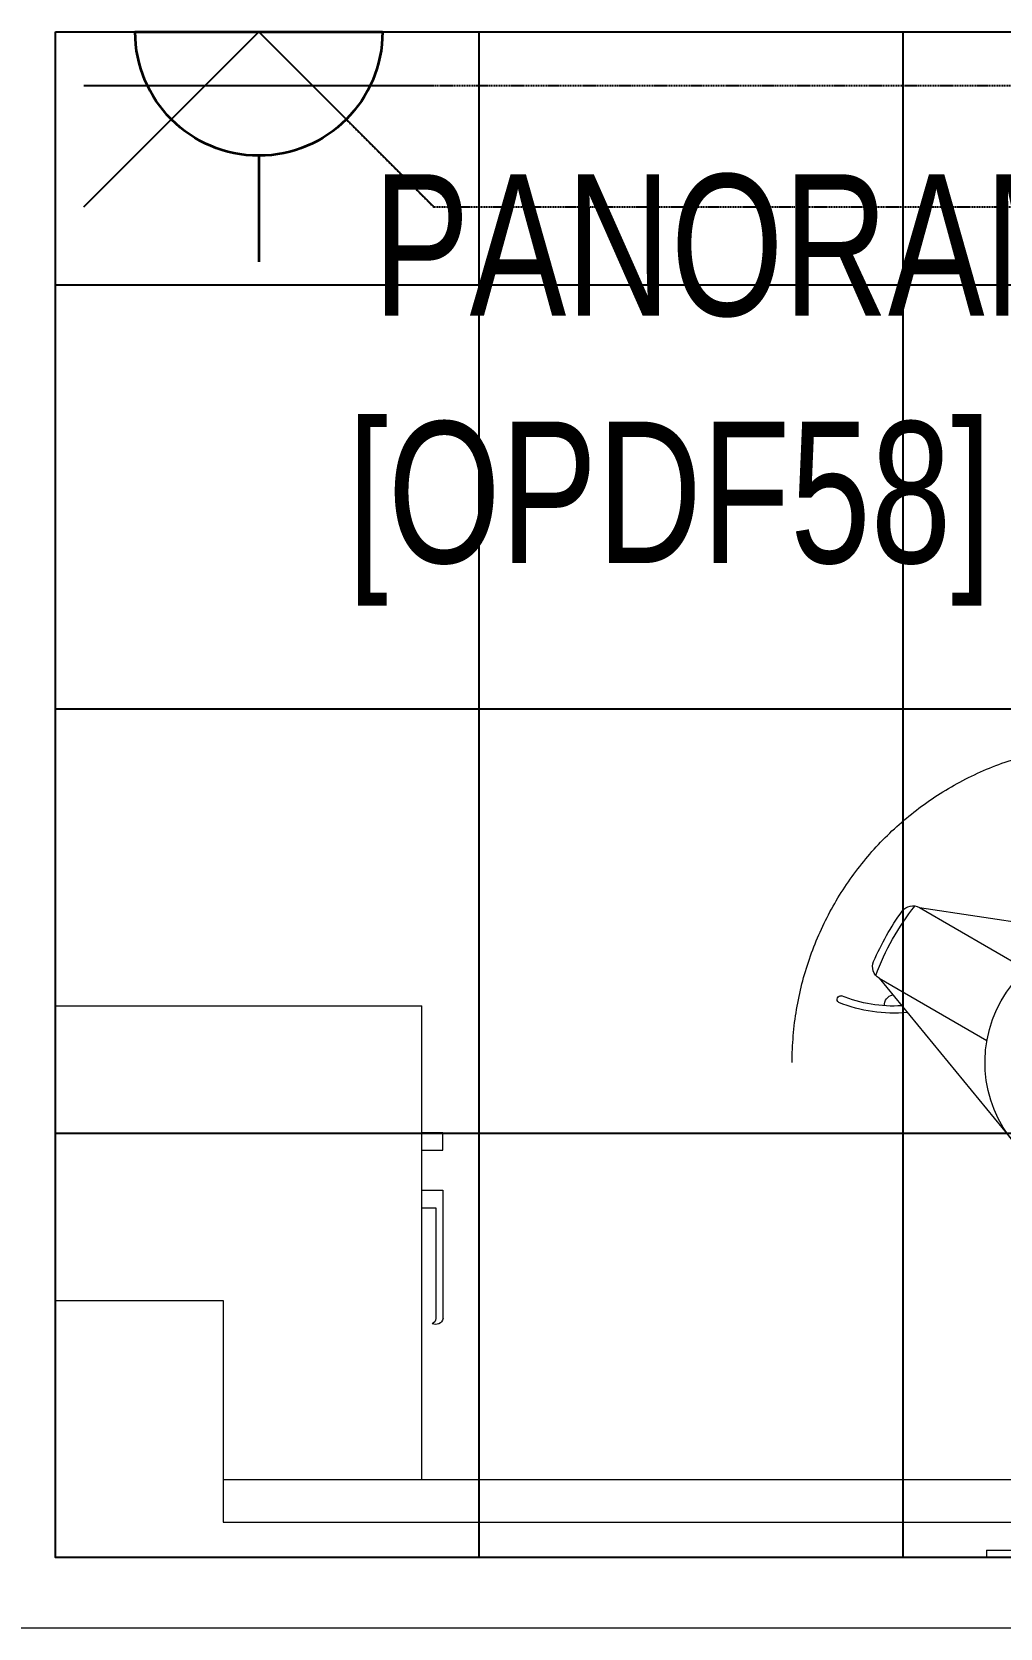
# Model space of a CAD drawing. Extents: x -12260 to 57327, y -29287 to 19916.
# Drawn here: x 19182 to 20553, y -910 to 1348 of the extents above; entities that cross this region are included whole.
import ezdxf
from ezdxf.enums import TextEntityAlignment as Align

# ---------------------------------------------------------------- set-up
doc = ezdxf.new("R2010")
doc.units = 0
doc.header["$LTSCALE"] = 0.25
for name, pattern in [('01-First Floor-FUR$0$HIDDEN', [9.525, 6.35, -3.175]), ('DASHDOT', [25.4, 12.7, -6.35, 0, -6.35]), ('HIDDEN', [9.525, 6.35, -3.175])]:
    doc.linetypes.add(name, pattern=pattern)
for name, color, linetype, lineweight in [('01-First Floor-FUR$0$72_EGR_BASE_TEXT', 252, 'Continuous', 5), ('01-First Floor-FUR$0$LOADING', 253, 'Continuous', 5), ('01-First Floor-FUR$0$Walls', 251, 'Continuous', 5), ('E-LITE-CLNG-CNDT', 6, 'DASHDOT', 35), ('E-LITE-EXIT-NUMB', 6, 'Continuous', 25), ('E-POWR-FLOR-CNDT', 6, 'HIDDEN', 25), ('E-POWR-WALL', 4, 'Continuous', 35)]:
    doc.layers.add(name, color=color, linetype=linetype, lineweight=lineweight)
doc.layers.add('01-First Floor-FUR$0$FALSE CEILING', color=251, linetype='Continuous')
doc.styles.add('01-First Floor-FUR$0$X3G_ENTITY_9EC9', font='swisscl.ttf', dxfattribs={"height": 0.2})
doc.styles.add('01-First Floor-FUR$0$X3G_ENTITY_9F38', font='swisscl.ttf', dxfattribs={"height": 0.2})
doc.styles.add('DC_SIMPLEX', font='SIMPLEX.shx', dxfattribs={"width": 0.7})

# ---------------------------------------------------------------- blocks, each defined once
blk = doc.blocks.new('01-First Floor-FUR$0$DE13269-P')
for p, q in [((0.5026, 0.05), (0.5743, 0.05)), ((0.5026, 0.04), (0.5026, 0.05)), ((0.5026, 0.04), (0.5743, 0.04)), ((-0.5776, -0.3135), (-0.5776, 0)), ((-0.5776, 0), (0.5776, 0)), ((-0.5776, -0.06), (0.5552, -0.06)), ((-0.2966, -0.06), (-0.2966, -0.73)), ((-0.2766, -0.4445), (-0.2766, -0.288)), ((-0.2666, -0.4695), (-0.2666, -0.288)), ((-0.8154, -0.3135), (-0.5776, -0.3135)), ((-0.8154, -0.3135), (-0.8154, -0.73)), ((-0.2966, -0.4445), (-0.2766, -0.4445)), ((-0.2966, -0.4695), (-0.2666, -0.4695)), ((-0.2966, -0.5258), (-0.2666, -0.5258)), ((-0.2666, -0.5258), (-0.2666, -0.5508)), ((0.3508, -0.7691), (0.546, -0.5317)), ((-0.2966, -0.5508), (-0.2666, -0.5508)), ((0.3508, -0.7691), (0.5034, -0.6811)), ((-0.8154, -0.73), (-0.2966, -0.73)), ((0.4079, -0.8691), (0.5594, -0.7817)), ((0.4079, -0.8691), (0.7115, -0.8237))]:
    blk.add_line(p, q)
for centre, radius, start, end in [((-0.2773, -0.2927), 0.0132, 69.2226, 110.7774), ((-0.2849, -0.2881), 0.00829, 0.351, 70.0784), ((-0.276, -0.2892), 0.00952, 7.0004, 69.2226), ((0.6776, -0.65), 0.177, 120.5623, 59.4377), ((0.371, -0.9245), 0.2047, 84.5, 112.1634), ((0.2963, -0.7393), 0.00504, 119.3976, 284.9292), ((0.371, -0.9245), 0.1947, 86.5024, 112.1634), ((0.3723, -0.7317), 0.014, 173.615, 261.1404), ((0.3602, -0.7854), 0.0188, 120, 203.0996), ((0.6776, -0.65), 0.3538, 200.3778, 218.7304), ((0.6776, -0.65), 0.3638, 203.0996, 216.0086), ((0.3985, -0.8529), 0.0188, 216.0086, 300)]:
    blk.add_arc(centre, radius, start, end)
at = {"color": 1, "linetype": '01-First Floor-FUR$0$HIDDEN'}
blk.add_arc((0.6776, -0.65), 0.45, 180, 44.8142, dxfattribs=at)
blk = doc.blocks.new('01-First Floor-FUR$0$D.131.54.60')
at = {"layer": '01-First Floor-FUR$0$LOADING', "xscale": -1000, "yscale": 1000, "zscale": 1000, "rotation": 270}
blk.add_blockref('01-First Floor-FUR$0$DE13269-P', (11800.9, 3000.6), dxfattribs=at)
blk = doc.blocks.new('01-First Floor-FUR')
at = {"layer": '01-First Floor-FUR$0$FALSE CEILING', "linetype": 'Continuous'}
for p, q in [((19815.6, -810), (19815.6, 1347.6)), ((20415.6, -810), (20415.6, 1347.6)), ((19215.6, 990), (23215.6, 990)), ((19215.6, 390), (23215.6, 390)), ((19215.6, -210), (23215.6, -210))]:
    blk.add_line(p, q, dxfattribs=at)
at = {"layer": '01-First Floor-FUR$0$FALSE CEILING'}
blk.add_lwpolyline([(19215.6, 1347.6), (23215.6, 1347.6), (23215.6, -810), (19215.6, -810)], close=True, dxfattribs=at)
at = {"layer": '01-First Floor-FUR$0$Walls'}
for p, q in [((19215.6, -810), (19215.6, 1347.6)), ((23215.6, 1347.6, 0), (19215.6, 1347.6, 0)), ((23215.6, -810), (19215.6, -810)), ((23315.6, -910), (16176, -910))]:
    blk.add_line(p, q, dxfattribs=at)
at = {"layer": '01-First Floor-FUR$0$LOADING', "rotation": 270}
blk.add_blockref('01-First Floor-FUR$0$D.131.54.60', (17030.3, 11040.9, -0.1), dxfattribs=at)
at = {"layer": '01-First Floor-FUR$0$72_EGR_BASE_TEXT', "char_height": 200, "attachment_point": 2}
for s, insert, style in [('PANORAMIC XRAY', (20593.5, 1146.2, 0), '01-First Floor-FUR$0$X3G_ENTITY_9EC9'), ('[OPDF58]', (20085, 796.5), '01-First Floor-FUR$0$X3G_ENTITY_9F38')]:
    blk.add_mtext(s, dxfattribs=dict(at, insert=insert, style=style))
blk = doc.blocks.new('*U27')
blk.add_line((-1.75, 0), (-3.25, 0))
blk.add_lwpolyline([(0, 1.75, 1), (0, -1.75)], format="xyb", close=True)
at = {"layer": 'Defpoints'}
for p, q in [((-2.475, 2.475), (0, 0)), ((-0.758, -2.475), (-0.758, 2.475)), ((-2.475, -2.475), (0, 0))]:
    blk.add_line(p, q, dxfattribs=at)
at = {"layer": 'E-LITE-EXIT-NUMB', "style": 'DC_SIMPLEX', "width": 0.7, "flags": 8}
blk.add_attdef('TYPE', text='', height=2, rotation=360, dxfattribs=at).set_placement((-2.682, 5.238), align=Align.RIGHT)
blk.add_attdef('CIRCUIT', (2.682, 5.238), '', height=2, rotation=360, dxfattribs=at)

msp = doc.modelspace()

# ---------------------------------------------------------------- linework, layer by layer
at = {"layer": 'E-POWR-FLOR-CNDT', "elevation": 0}
for points in [[(19579.4, 1271.8), (21562.2, 1271.8, 0.184349), (21628.8, 1297.2), (21797.1, 1447.6)], [(19627.4, 1223.9), (19751.1, 1100.1), (22868.1, 1100.1, -0.414214), (22968.1, 1000.1), (22968.1, 245), (23091.8, 121.2)]]:
    msp.add_lwpolyline(points, format="xyb", dxfattribs=at)

# ---------------------------------------------------------------- block references
at = {"layer": 'E-LITE-CLNG-CNDT'}
msp.add_blockref('01-First Floor-FUR', (0, 0), dxfattribs=at)
at = {"layer": 'E-POWR-WALL', "xscale": -100, "yscale": 100, "zscale": 100, "rotation": 270}
msp.add_blockref('*U27', (19503.6, 1347.6, 0), dxfattribs=at)

doc.saveas('drawing.dxf')
